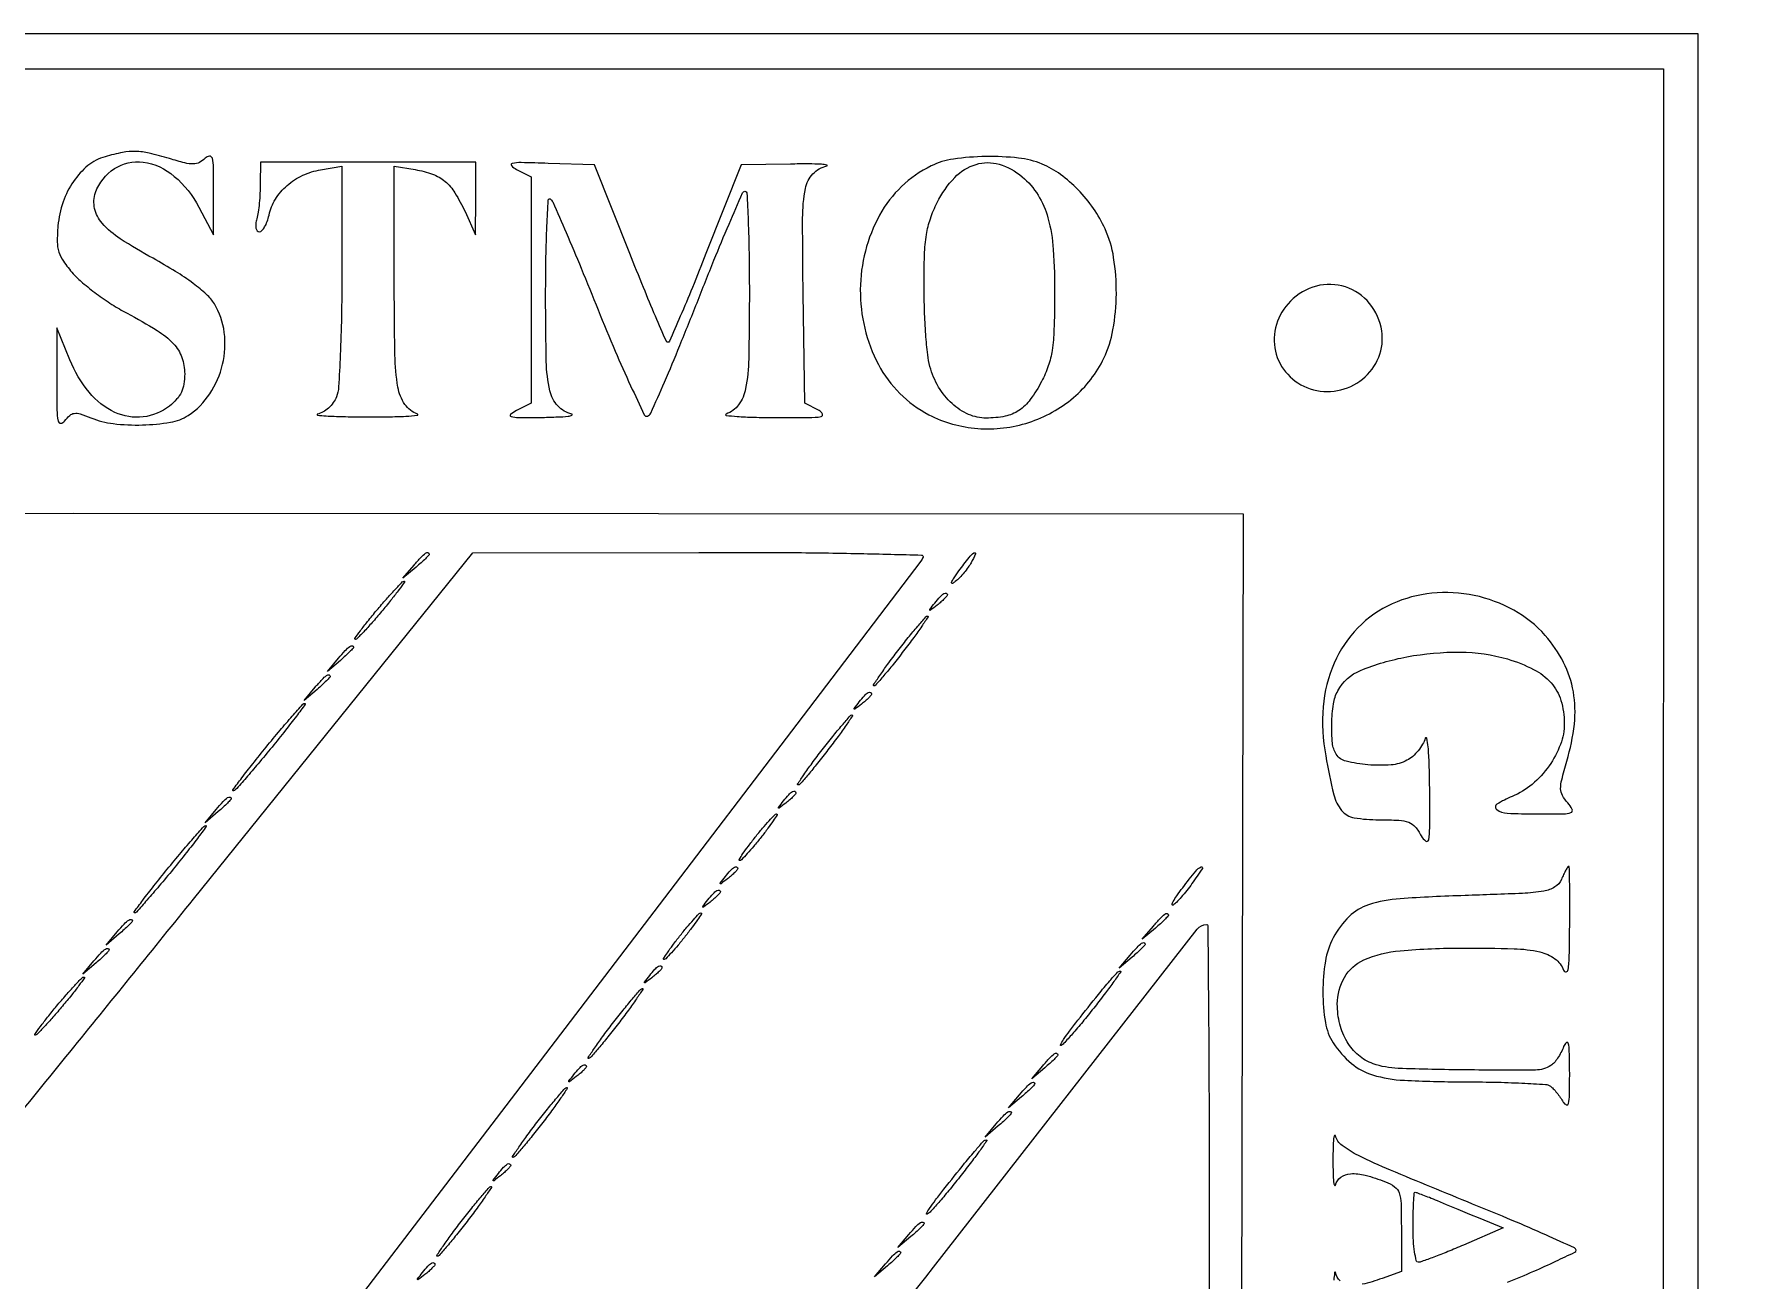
# Model space of a CAD drawing. Extents: x 0 to 312, y -4 to 107.
# Drawn here: x 99.13 to 109.27, y 30.76 to 38.19 of the extents above; entities that cross this region are included whole.
import ezdxf

# ---------------------------------------------------------------- set-up
doc = ezdxf.new("R2010")
doc.units = 0
doc.layers.add('BG_SILKSCREEN_TOP', color=85, linetype='CONTINUOUS')

msp = doc.modelspace()

# ---------------------------------------------------------------- linework, layer by layer
at = {"layer": 'BG_SILKSCREEN_TOP'}
for points in [[(107.614, 18.937, 0.04506), (108.307, 20.053, 0.046039), (108.776, 21.253, 0.044824), (109.024, 22.53, 0.023972), (109.042, 22.858), (109.052, 24.698, 0.000842), (109.059, 27.114), (109.061, 30.542), (109.061, 38.194), (89.615, 38.194), (89.625, 30.252)], [(91.08, 19.309, -0.094092), (90.013, 21.602, -0.038102), (89.897, 22.27, -0.018498), (89.847, 23.135, -0.005131), (89.828, 24.744), (89.825, 30.321), (89.825, 37.986), (108.853, 37.986), (108.852, 30.425)], [(99.558, 37.462, 0.09902), (99.456, 37.409, 0.07426), (99.37, 37.315, 0.067467), (99.308, 37.192, 0.058233), (99.277, 37.05, 0.023562), (99.273, 36.955, 0.077846), (99.282, 36.893, 0.078636), (99.31, 36.838, 0.024365), (99.368, 36.764, 0.037984), (99.424, 36.71, 0.016176), (99.507, 36.645, 0.015897), (99.599, 36.581, 0.020109), (99.689, 36.529, -0.016172), (99.868, 36.426, -0.064597), (99.966, 36.346, -0.103627), (100.016, 36.265, -0.086557), (100.033, 36.166, -0.042669), (100.028, 36.106, -0.069155), (100.013, 36.057, -0.069909), (99.985, 36.015, -0.044614), (99.942, 35.975, -0.138397), (99.785, 35.91, -0.139046), (99.617, 35.937, -0.113754), (99.463, 36.057, -0.074041), (99.348, 36.251), (99.271, 36.441), (99.27, 36.13, 0.003547), (99.271, 35.952, 0.04398), (99.278, 35.885, 0.377724), (99.294, 35.872, 0.223366), (99.317, 35.885, -0.049131), (99.347, 35.919, -0.156238), (99.374, 35.931, -0.11064), (99.41, 35.928, -0.018764), (99.474, 35.904, 0.069396), (99.607, 35.87, 0.035292), (99.781, 35.862, 0.03482), (99.948, 35.878, 0.104191), (100.054, 35.919, 0.102145), (100.183, 36.048, 0.088491), (100.259, 36.224, 0.089168), (100.269, 36.414, 0.105991), (100.21, 36.584, 0.069835), (100.163, 36.641, 0.026452), (100.084, 36.706, 0.022095), (99.978, 36.778, 0.012777), (99.844, 36.856, -0.01907), (99.649, 36.972, -0.069528), (99.541, 37.065, -0.123321), (99.496, 37.154, -0.14294), (99.501, 37.248, -0.163667), (99.614, 37.391, -0.182348), (99.785, 37.43, -0.142949), (99.971, 37.345, -0.09588), (100.118, 37.161), (100.204, 36.996), (100.205, 37.251, 0.004481), (100.205, 37.398, 0.057314), (100.198, 37.453, 0.367369), (100.181, 37.465, 0.178708), (100.155, 37.453, -0.078153), (100.121, 37.428, -0.115974), (100.085, 37.419, -0.064667), (100.034, 37.425, -0.011406), (99.942, 37.451, 0.014919), (99.821, 37.483, 0.051318), (99.74, 37.494, 0.056486), (99.663, 37.487, 0.020864), (99.558, 37.462)], [(100.484, 37.3, -0.013601), (100.482, 37.245, -0.011092), (100.478, 37.185, -0.011249), (100.471, 37.131, -0.028614), (100.463, 37.092, 0.039526), (100.457, 37.061, 0.073742), (100.458, 37.036, 0.115474), (100.465, 37.02, 0.234226), (100.478, 37.014, 0.210988), (100.493, 37.021, 0.053331), (100.51, 37.043, 0.045069), (100.525, 37.075, 0.032409), (100.536, 37.114, -0.085194), (100.574, 37.208, -0.073729), (100.644, 37.29, -0.070953), (100.737, 37.351, -0.06912), (100.844, 37.384), (100.971, 37.405), (100.971, 36.76, -0.004726), (100.968, 36.507, -0.006501), (100.961, 36.28, -0.004307), (100.951, 36.089, -0.075436), (100.938, 36.029, -0.065228), (100.919, 35.995, -0.053414), (100.891, 35.963, -0.054863), (100.858, 35.94, -0.081517), (100.825, 35.927, 0.841974), (100.825, 35.921, 0.023204), (100.876, 35.916, 0.009783), (100.975, 35.912, 0.004014), (101.11, 35.91, 0.004712), (101.246, 35.911, 0.00994), (101.352, 35.914, 0.012471), (101.421, 35.92, 0.798504), (101.422, 35.927, -0.158805), (101.346, 35.985, -0.106993), (101.305, 36.087, -0.038687), (101.287, 36.28, -0.004145), (101.283, 36.73), (101.283, 37.405), (101.408, 37.385, -0.045615), (101.512, 37.358, -0.089089), (101.586, 37.315, -0.080116), (101.645, 37.246, -0.031383), (101.705, 37.135), (101.768, 36.996), (101.769, 37.213), (101.769, 37.43), (100.485, 37.43), (100.484, 37.3)], [(102.012, 37.386), (102.099, 37.342), (102.099, 35.992), (102.012, 35.948, 0.056556), (101.977, 35.924, 0.611116), (101.98, 35.912, 0.063835), (102.023, 35.906, 0.003124), (102.169, 35.907, 0.006541), (102.258, 35.91, 0.018201), (102.32, 35.914, 0.073988), (102.343, 35.921, 0.722517), (102.342, 35.927, -0.150334), (102.258, 35.976, -0.132851), (102.211, 36.066, -0.04851), (102.19, 36.241, -0.005424), (102.186, 36.641, -0.004307), (102.188, 36.864, -0.007496), (102.194, 37.049, -0.002644), (102.202, 37.204, -0.568114), (102.213, 37.21, -0.152187), (102.228, 37.192, -0.001065), (102.308, 37.009, -0.003979), (102.398, 36.797, -0.002522), (102.499, 36.548, 0.004887), (102.601, 36.302, 0.008085), (102.693, 36.096, 0.002614), (102.774, 35.923, 0.372781), (102.794, 35.915, 0.215819), (102.813, 35.932, 0.00178), (102.895, 36.118, 0.005908), (102.986, 36.335, 0.003718), (103.089, 36.59, -0.003146), (103.19, 36.845, -0.005136), (103.28, 37.06, -0.001148), (103.361, 37.247, -0.29136), (103.375, 37.256, -0.406932), (103.386, 37.246, -0.001837), (103.394, 37.08, -0.006776), (103.399, 36.886, -0.004062), (103.401, 36.656, -0.004987), (103.397, 36.257, -0.042096), (103.379, 36.079, -0.110105), (103.337, 35.983, -0.151303), (103.262, 35.927, 0.787983), (103.263, 35.919, 0.014592), (103.328, 35.913, 0.010909), (103.428, 35.908, 0.005114), (103.557, 35.906, 0.002854), (103.756, 35.906, 0.038425), (103.829, 35.912, 0.487025), (103.837, 35.927, 0.177339), (103.818, 35.948), (103.731, 35.991), (103.722, 36.646, -0.004058), (103.719, 37.095, -0.045751), (103.735, 37.272, -0.143007), (103.78, 37.36, -0.155188), (103.864, 37.407, 0.814288), (103.864, 37.412, 0.039159), (103.831, 37.417, 0.01186), (103.754, 37.419, 0.004494), (103.646, 37.418), (103.352, 37.413), (103.142, 36.884, -0.002653), (103.061, 36.681, -0.00435), (102.989, 36.51, -0.00082), (102.925, 36.361, -0.298983), (102.915, 36.355, -0.298987), (102.906, 36.361, -0.00082), (102.841, 36.51, -0.00435), (102.77, 36.681, -0.002653), (102.688, 36.884), (102.478, 37.413), (102.202, 37.422, 0.002989), (102.039, 37.427, 0.051861), (101.987, 37.422, 0.594506), (101.982, 37.409, 0.083476), (102.012, 37.386)], [(104.485, 37.407, 0.154299), (104.178, 37.114, 0.123684), (104.063, 36.669, 0.123533), (104.171, 36.222, 0.153745), (104.472, 35.923, 0.101193), (104.763, 35.841, 0.097051), (105.068, 35.877, 0.097804), (105.334, 36.025, 0.104593), (105.516, 36.261, 0.070536), (105.57, 36.43, 0.039933), (105.59, 36.645, 0.039924), (105.574, 36.86, 0.070111), (105.523, 37.031, 0.044378), (105.454, 37.153, 0.041082), (105.362, 37.265, 0.042424), (105.257, 37.356, 0.057467), (105.147, 37.418, 0.073457), (105.007, 37.454, 0.030732), (104.811, 37.463, 0.030601), (104.618, 37.448, 0.079971), (104.485, 37.407)], [(105.028, 37.343, -0.079057), (105.123, 37.233, -0.072435), (105.182, 37.097, -0.05036), (105.214, 36.909, -0.017145), (105.222, 36.632, -0.007501), (105.218, 36.431, -0.029478), (105.207, 36.307, -0.044308), (105.184, 36.214, -0.038508), (105.144, 36.121, -0.038062), (105.077, 36.014, -0.08821), (105.009, 35.948, -0.095747), (104.926, 35.914, -0.050693), (104.814, 35.903, -0.104006), (104.709, 35.925, -0.081991), (104.61, 35.989, -0.074778), (104.53, 36.088, -0.064974), (104.478, 36.211, -0.040151), (104.465, 36.281, -0.009107), (104.453, 36.402, -0.009377), (104.446, 36.543, -0.008984), (104.443, 36.685, -0.008221), (104.446, 36.877, -0.03033), (104.457, 36.998, -0.043582), (104.481, 37.092, -0.034899), (104.521, 37.189, -0.072755), (104.626, 37.338, -0.130299), (104.753, 37.416, -0.147083), (104.891, 37.417, -0.102859), (105.028, 37.343)], [(106.628, 36.6, 0.123192), (106.545, 36.461, 0.130392), (106.539, 36.303, 0.131692), (106.612, 36.164, 0.126857), (106.746, 36.078, 0.12679), (106.909, 36.067, 0.124353), (107.059, 36.136, 0.127274), (107.155, 36.266, 0.136218), (107.173, 36.423, 0.132056), (107.1, 36.587, 0.144793), (106.957, 36.685, 0.144623), (106.783, 36.69, 0.131661), (106.628, 36.6)], [(102.904, 19.272, 0.042843), (103.95, 19.891, 0.046656), (104.844, 20.665, 0.013326), (105.067, 20.91, 0.010891), (105.293, 21.184, 0.005354), (105.493, 21.444, 0.16291), (105.519, 21.521, -0.107156), (105.525, 21.548, -0.003648), (105.571, 21.646, -0.006715), (105.627, 21.762, -0.004621), (105.694, 21.891, 0.01385), (105.837, 22.181, 0.012375), (105.97, 22.488, 0.012763), (106.082, 22.789, 0.019546), (106.162, 23.055, 0.035891), (106.262, 23.601, 0.020659), (106.307, 24.269, 0.005886), (106.325, 25.484), (106.336, 29.583), (106.348, 35.33), (99.37, 35.333), (96.693, 35.332, 0.000607)], [(98.609, 31.21, 0.000436), (99.372, 32.151, 0.000532), (100.085, 33.033), (101.752, 35.1), (103.1, 35.102, -0.002003), (103.631, 35.101, -0.003752), (104.06, 35.095, -0.000646), (104.428, 35.086, -0.516232), (104.437, 35.073)], [(101.492, 35.092, -0.191117), (101.489, 35.085, -0.007509), (101.469, 35.064, -0.012379), (101.443, 35.04, -0.008334), (101.413, 35.014), (101.335, 34.948), (101.401, 35.026, -0.010403), (101.443, 35.073, -0.048383), (101.47, 35.097, -0.197339), (101.484, 35.101, -0.372046), (101.492, 35.092)], [(104.724, 35.04, -0.032955), (104.706, 35.013, -0.018712), (104.682, 34.981, -0.01862), (104.655, 34.951, -0.029068), (104.629, 34.928, -0.074001), (104.612, 34.917, -0.644598), (104.607, 34.922, -0.06631), (104.619, 34.945, -0.008552), (104.651, 34.991, -0.007156), (104.712, 35.072, -0.078873), (104.741, 35.099, -0.744007), (104.749, 35.093, -0.024754), (104.724, 35.04)], [(104.437, 35.073, -0.072808), (104.424, 35.05), (103.684, 34.077), (102.864, 32.999), (101.891, 31.725), (99.356, 28.407), (99.217, 28.406, -0.024387), (99.151, 28.409, -0.010821), (99.063, 28.419, -0.010682)], [(101.214, 34.757, -0.005493), (101.157, 34.69, -0.0085), (101.106, 34.634, -0.003674), (101.062, 34.588, -0.203511), (101.051, 34.583, -0.608159), (101.048, 34.588, -0.005127), (101.081, 34.634, -0.009918), (101.124, 34.69, -0.00552), (101.179, 34.757, -0.005493), (101.236, 34.823, -0.0085), (101.287, 34.879, -0.003674), (101.331, 34.926, -0.203511), (101.342, 34.93, -0.608159), (101.344, 34.925, -0.005127), (101.311, 34.879, -0.009918), (101.268, 34.823, -0.00552), (101.214, 34.757)], [(104.582, 34.848, -0.184603), (104.579, 34.841, -0.013802), (104.564, 34.825, -0.017647), (104.544, 34.806, -0.012436), (104.521, 34.787, -0.001575), (104.482, 34.757, -0.377589), (104.478, 34.757, -0.377589), (104.477, 34.761, -0.001575), (104.508, 34.8, -0.017686), (104.539, 34.837, -0.065618), (104.562, 34.856, -0.241986), (104.575, 34.858, -0.307697), (104.582, 34.848)], [(107.236, 34.795, 0.093449), (107.031, 34.652, 0.090083), (106.89, 34.442, 0.083054), (106.824, 34.181, 0.065171), (106.839, 33.888, 0.013296), (106.887, 33.656, 0.115655), (106.934, 33.563, 0.179055), (107.009, 33.519, 0.042262), (107.156, 33.507, -0.012022), (107.275, 33.504, -0.07821), (107.334, 33.492, -0.126573), (107.373, 33.465, -0.052504), (107.409, 33.411, 0.108405), (107.436, 33.38, 0.559586), (107.453, 33.387, 0.042306), (107.459, 33.459, 0.002051), (107.459, 33.698, 0.005982), (107.456, 33.839, 0.014736), (107.45, 33.942, 0.037048), (107.442, 33.993, 0.773606), (107.433, 33.993, -0.064873), (107.417, 33.957, -0.040719), (107.391, 33.919, -0.04033), (107.358, 33.885, -0.05752), (107.323, 33.862, -0.103962), (107.229, 33.834, -0.039417), (107.091, 33.835, -0.037009), (106.96, 33.856, -0.195295), (106.902, 33.898, -0.118597), (106.879, 33.964, -0.029513), (106.875, 34.08, -0.030693), (106.885, 34.198, -0.08628), (106.911, 34.276, -0.175724), (107.047, 34.398, -0.049656), (107.323, 34.479, -0.04841), (107.642, 34.507, -0.068752), (107.923, 34.466, -0.04659), (108.079, 34.404, -0.094519), (108.183, 34.324, -0.107743), (108.242, 34.219, -0.073984), (108.262, 34.083, -0.090699), (108.239, 33.956, -0.064382), (108.171, 33.828, -0.062937), (108.07, 33.718, -0.077077), (107.951, 33.646, 0.041375), (107.86, 33.6, 0.530395), (107.859, 33.568, 0.147275), (107.921, 33.546, 0.011978), (108.094, 33.542, 0.003299), (108.257, 33.543, 0.081126), (108.301, 33.55, 0.450782), (108.309, 33.569, 0.068949), (108.283, 33.608, -0.056469), (108.251, 33.652, -0.122696), (108.24, 33.692, -0.068467), (108.247, 33.746, -0.009203), (108.277, 33.857, 0.044815), (108.322, 34.078, 0.070234), (108.316, 34.271, 0.075682), (108.258, 34.445, 0.061942), (108.148, 34.607, 0.086583), (107.961, 34.757, 0.075458), (107.725, 34.845, 0.07487), (107.472, 34.858, 0.082922), (107.236, 34.795)], [(104.321, 34.514, -0.004896), (104.259, 34.434, -0.007675), (104.203, 34.367, -0.002928), (104.154, 34.31, -0.216532), (104.144, 34.305, -0.598363), (104.141, 34.311, -0.003827), (104.179, 34.367, -0.008709), (104.226, 34.434, -0.004913), (104.287, 34.514, -0.004896), (104.349, 34.594, -0.007675), (104.405, 34.661, -0.002928), (104.454, 34.717, -0.216532), (104.464, 34.722, -0.598363), (104.467, 34.717, -0.003827), (104.429, 34.661, -0.008709), (104.382, 34.594, -0.004913), (104.321, 34.514)], [(101.04, 34.537, -0.191117), (101.037, 34.529, -0.007509), (101.017, 34.509, -0.012379), (100.992, 34.485, -0.008334), (100.962, 34.458), (100.884, 34.392), (100.95, 34.47, -0.010403), (100.991, 34.517, -0.048383), (101.018, 34.541, -0.197339), (101.033, 34.545, -0.372046), (101.04, 34.537)], [(100.901, 34.363, -0.191117), (100.898, 34.356, -0.007509), (100.878, 34.335, -0.012379), (100.853, 34.311, -0.008334), (100.823, 34.285), (100.745, 34.219), (100.811, 34.297, -0.010403), (100.853, 34.344, -0.048383), (100.879, 34.368, -0.197339), (100.894, 34.371, -0.372046), (100.901, 34.363)], [(100.554, 33.941, -0.003739), (100.471, 33.841, -0.005934), (100.399, 33.757, -0.001806), (100.335, 33.685, -0.213081), (100.324, 33.68, -0.615048), (100.321, 33.686, -0.002238), (100.374, 33.757, -0.006576), (100.439, 33.841, -0.003752), (100.519, 33.941, -0.003739), (100.602, 34.041, -0.005934), (100.675, 34.125, -0.001806), (100.738, 34.196, -0.213081), (100.749, 34.201, -0.615048), (100.752, 34.196, -0.002238), (100.699, 34.125, -0.006576), (100.634, 34.041, -0.003752), (100.554, 33.941)], [(104.13, 34.258, -0.184603), (104.128, 34.25, -0.013802), (104.113, 34.234, -0.017647), (104.093, 34.216, -0.012436), (104.07, 34.197, -0.001575), (104.03, 34.166, -0.377589), (104.026, 34.167, -0.377589), (104.026, 34.171, -0.001575), (104.057, 34.21, -0.017686), (104.087, 34.247, -0.065618), (104.11, 34.266, -0.241986), (104.124, 34.267, -0.307697), (104.13, 34.258)], [(103.87, 33.924, -0.004896), (103.807, 33.844, -0.007675), (103.752, 33.776, -0.002928), (103.703, 33.72, -0.216532), (103.692, 33.715, -0.598363), (103.689, 33.721, -0.003827), (103.727, 33.776, -0.008709), (103.775, 33.844, -0.004913), (103.835, 33.924, -0.004896), (103.898, 34.003, -0.007675), (103.954, 34.071, -0.002928), (104.002, 34.127, -0.216532), (104.013, 34.132, -0.598363), (104.016, 34.126, -0.003827), (103.978, 34.071, -0.008709), (103.93, 34.003, -0.004913), (103.87, 33.924)], [(103.679, 33.667, -0.184603), (103.676, 33.66, -0.013802), (103.661, 33.644, -0.017647), (103.642, 33.626, -0.012436), (103.618, 33.607, -0.001575), (103.579, 33.576, -0.377589), (103.575, 33.576, -0.377589), (103.575, 33.58, -0.001575), (103.605, 33.62, -0.017686), (103.636, 33.656, -0.065618), (103.659, 33.676, -0.241986), (103.672, 33.677, -0.307697), (103.679, 33.667)], [(100.311, 33.634, -0.191117), (100.308, 33.627, -0.007509), (100.288, 33.606, -0.012379), (100.263, 33.582, -0.008334), (100.233, 33.556), (100.155, 33.489), (100.221, 33.568, -0.010403), (100.262, 33.615, -0.048383), (100.289, 33.639, -0.197339), (100.304, 33.642, -0.372046), (100.311, 33.634)], [(99.964, 33.212, -0.003739), (99.881, 33.112, -0.005934), (99.808, 33.028, -0.001806), (99.745, 32.956, -0.213081), (99.734, 32.951, -0.615048), (99.731, 32.957, -0.002238), (99.784, 33.028, -0.006576), (99.849, 33.112, -0.003752), (99.929, 33.212, -0.003739), (100.012, 33.312, -0.005934), (100.084, 33.396, -0.001806), (100.148, 33.467, -0.213081), (100.159, 33.472, -0.615048), (100.162, 33.467, -0.002238), (100.109, 33.396, -0.006576), (100.044, 33.312, -0.003752), (99.964, 33.212)], [(103.471, 33.403, -0.007173), (103.427, 33.349, -0.0109), (103.388, 33.305, -0.00579), (103.354, 33.268, -0.204143), (103.343, 33.264, -0.587201), (103.34, 33.269, -0.008805), (103.363, 33.305, -0.013187), (103.395, 33.349, -0.007217), (103.436, 33.403, -0.007173), (103.479, 33.456, -0.0109), (103.519, 33.501, -0.00579), (103.553, 33.537, -0.204143), (103.563, 33.542, -0.587201), (103.566, 33.536, -0.008805), (103.543, 33.501, -0.013187), (103.512, 33.456, -0.007217), (103.471, 33.403)], [(103.332, 33.216, -0.184603), (103.329, 33.209, -0.013802), (103.314, 33.193, -0.017647), (103.294, 33.174, -0.012436), (103.271, 33.155, -0.001575), (103.232, 33.125, -0.377589), (103.228, 33.125, -0.377589), (103.227, 33.129, -0.001575), (103.258, 33.168, -0.017686), (103.289, 33.205, -0.065618), (103.312, 33.225, -0.241986), (103.325, 33.226, -0.307697), (103.332, 33.216)], [(106.041, 33.126, -0.012794), (106.01, 33.085, -0.013654), (105.977, 33.046, -0.013322), (105.948, 33.014, -0.059919), (105.928, 32.998, -0.642987), (105.923, 33.002, -0.087647), (105.929, 33.019, -0.025579), (105.951, 33.054, -0.009565), (105.986, 33.102, -0.006663), (106.064, 33.201, -0.119504), (106.096, 33.226, -0.748279), (106.103, 33.217, -0.009189), (106.041, 33.126)], [(108.245, 33.151, -0.152718), (108.205, 33.106, -0.096892), (108.14, 33.081, -0.030767), (108.012, 33.068, -0.002409), (107.67, 33.055, 0.008858), (107.282, 33.036, 0.060747), (107.095, 33, 0.117601), (106.979, 32.93, 0.075682), (106.884, 32.803, 0.081877), (106.837, 32.664, 0.040737), (106.822, 32.479, 0.040667), (106.837, 32.297, 0.104862), (106.884, 32.176, 0.072242), (106.992, 32.054, 0.102952), (107.118, 31.985, 0.060777), (107.308, 31.953, 0.011934), (107.655, 31.944, -0.004883), (107.844, 31.942, -0.007261), (108.009, 31.936, -0.003613), (108.149, 31.928, -0.133442), (108.179, 31.918, -0.053712), (108.196, 31.903, -0.019838), (108.217, 31.879, -0.019393), (108.238, 31.851, -0.022104), (108.256, 31.823, 0.170754), (108.274, 31.807, 0.462404), (108.287, 31.814, 0.050671), (108.293, 31.866, 0.004743), (108.294, 31.996, 0.004219), (108.292, 32.125, 0.050006), (108.286, 32.174, 0.585366), (108.275, 32.178, 0.10592), (108.258, 32.154, -0.027732), (108.242, 32.119, -0.025963), (108.222, 32.085, -0.026893), (108.201, 32.057, -0.075792), (108.182, 32.041, -0.141061), (108.09, 32.014, -0.003992), (107.674, 32.015, -0.006052), (107.271, 32.024, -0.07537), (107.121, 32.052, -0.094101), (107.034, 32.102, -0.080441), (106.966, 32.183, -0.073778), (106.923, 32.288, -0.06118), (106.908, 32.408, -0.131799), (106.951, 32.567, -0.158152), (107.066, 32.671, -0.084544), (107.283, 32.726, -0.019873), (107.659, 32.742, -0.007885), (107.962, 32.738, -0.047526), (108.117, 32.719, -0.104994), (108.206, 32.678, -0.146481), (108.258, 32.609, 0.362558), (108.273, 32.6, 0.326565), (108.285, 32.613, 0.028387), (108.292, 32.696, 0.00377), (108.294, 32.873, 0.002404), (108.295, 33.01, 0.00401), (108.294, 33.125, 0.000646), (108.292, 33.225, 0.408215), (108.288, 33.229, 0.263362), (108.283, 33.226, 0.008408), (108.271, 33.206, 0.014252), (108.258, 33.181, 0.009163), (108.245, 33.151)], [(103.228, 33.077, -0.184603), (103.225, 33.07, -0.013802), (103.21, 33.054, -0.017647), (103.19, 33.036, -0.012436), (103.167, 33.016, -0.001575), (103.128, 32.986, -0.377589), (103.123, 32.986, -0.377589), (103.123, 32.99, -0.001575), (103.154, 33.029, -0.017686), (103.185, 33.066, -0.065618), (103.208, 33.086, -0.241986), (103.221, 33.087, -0.307697), (103.228, 33.077)], [(99.721, 32.905, -0.191117), (99.718, 32.897, -0.007509), (99.698, 32.877, -0.012379), (99.672, 32.853, -0.008334), (99.643, 32.826), (99.564, 32.76), (99.631, 32.838, -0.010403), (99.672, 32.885, -0.048383), (99.699, 32.909, -0.197339), (99.713, 32.913, -0.372046), (99.721, 32.905)], [(102.995, 28.901, -0.001405), (104.5, 30.839), (106.073, 32.854, -0.230905), (106.129, 32.882, -0.41166), (106.135, 32.876), (106.14, 32.362, -0.001322), (106.143, 31.791, -0.000794), (106.144, 31.113)], [(103.019, 32.812, -0.007173), (102.976, 32.759, -0.0109), (102.936, 32.714, -0.00579), (102.902, 32.678, -0.204143), (102.892, 32.674, -0.587201), (102.889, 32.679, -0.008805), (102.912, 32.714, -0.013187), (102.944, 32.759, -0.007217), (102.985, 32.812, -0.007173), (103.028, 32.866, -0.0109), (103.067, 32.91, -0.00579), (103.101, 32.947, -0.204143), (103.112, 32.951, -0.587201), (103.115, 32.946, -0.008805), (103.092, 32.91, -0.013187), (103.06, 32.866, -0.007217), (103.019, 32.812)], [(105.901, 32.939, -0.191117), (105.898, 32.932, -0.007509), (105.878, 32.911, -0.012379), (105.853, 32.887, -0.008334), (105.823, 32.861), (105.745, 32.795), (105.811, 32.873, -0.010403), (105.853, 32.92, -0.048383), (105.879, 32.944, -0.197339), (105.894, 32.948, -0.372046), (105.901, 32.939)], [(105.762, 32.766, -0.191117), (105.759, 32.759, -0.007509), (105.739, 32.738, -0.012379), (105.714, 32.714, -0.008334), (105.684, 32.688), (105.606, 32.621), (105.672, 32.7, -0.010403), (105.714, 32.746, -0.048383), (105.741, 32.771, -0.197339), (105.755, 32.774, -0.372046), (105.762, 32.766)], [(99.582, 32.731, -0.191117), (99.579, 32.724, -0.007509), (99.559, 32.703, -0.012379), (99.534, 32.679, -0.008334), (99.504, 32.653), (99.426, 32.587), (99.492, 32.665, -0.010403), (99.533, 32.712, -0.048383), (99.56, 32.736, -0.197339), (99.574, 32.739, -0.372046), (99.582, 32.731)], [(99.304, 32.396, -0.005493), (99.247, 32.329, -0.0085), (99.196, 32.273, -0.003674), (99.152, 32.227, -0.203511), (99.141, 32.222, -0.608159), (99.139, 32.227, -0.005127), (99.172, 32.273, -0.009918), (99.215, 32.329, -0.00552), (99.269, 32.396, -0.005493), (99.326, 32.462, -0.0085), (99.377, 32.518, -0.003674), (99.421, 32.565, -0.203511), (99.432, 32.569, -0.608159), (99.435, 32.564, -0.005127), (99.402, 32.518, -0.009918), (99.359, 32.462, -0.00552), (99.304, 32.396)], [(102.88, 32.626, -0.184603), (102.878, 32.618, -0.013802), (102.863, 32.602, -0.017647), (102.843, 32.584, -0.012436), (102.82, 32.565, -0.001575), (102.78, 32.534, -0.377589), (102.776, 32.535, -0.377589), (102.776, 32.539, -0.001575), (102.807, 32.578, -0.017686), (102.837, 32.615, -0.065618), (102.86, 32.634, -0.241986), (102.874, 32.636, -0.307697), (102.88, 32.626)], [(105.463, 32.394, -0.005262), (105.397, 32.311, -0.007104), (105.335, 32.238, -0.005014), (105.282, 32.179, -0.07401), (105.261, 32.161, -0.758402), (105.257, 32.165, -0.02571), (105.275, 32.196, -0.014479), (105.311, 32.246, -0.006405), (105.36, 32.311, -0.001588), (105.483, 32.465, -0.008775), (105.551, 32.546, -0.009115), (105.596, 32.597, -0.208378), (105.614, 32.604, -0.607496), (105.616, 32.6, -0.00243), (105.575, 32.542, -0.006903), (105.525, 32.474, -0.003936), (105.463, 32.394)], [(102.62, 32.292, -0.004896), (102.557, 32.212, -0.007675), (102.502, 32.144, -0.002928), (102.453, 32.088, -0.216532), (102.442, 32.083, -0.598363), (102.439, 32.089, -0.003827), (102.477, 32.144, -0.008709), (102.525, 32.212, -0.004913), (102.585, 32.292, -0.004896), (102.648, 32.371, -0.007675), (102.704, 32.439, -0.002928), (102.752, 32.495, -0.216532), (102.763, 32.5, -0.598363), (102.766, 32.495, -0.003827), (102.728, 32.439, -0.008709), (102.68, 32.371, -0.004913), (102.62, 32.292)], [(102.429, 32.035, -0.184603), (102.426, 32.028, -0.013802), (102.411, 32.012, -0.017647), (102.392, 31.994, -0.012436), (102.368, 31.975, -0.001575), (102.329, 31.944, -0.377589), (102.325, 31.944, -0.377589), (102.325, 31.949, -0.001575), (102.355, 31.988, -0.017686), (102.386, 32.024, -0.065618), (102.409, 32.044, -0.241986), (102.422, 32.045, -0.307697), (102.429, 32.035)], [(105.242, 32.106, -0.191117), (105.239, 32.099, -0.007509), (105.219, 32.078, -0.012379), (105.193, 32.054, -0.008334), (105.163, 32.028), (105.085, 31.962), (105.151, 32.04, -0.010403), (105.193, 32.087, -0.048383), (105.22, 32.111, -0.197339), (105.234, 32.114, -0.372046), (105.242, 32.106)], [(102.169, 31.701, -0.004896), (102.106, 31.621, -0.007675), (102.05, 31.554, -0.002928), (102.002, 31.498, -0.216532), (101.991, 31.493, -0.598363), (101.988, 31.498, -0.003827), (102.026, 31.554, -0.008709), (102.074, 31.621, -0.004913), (102.134, 31.701, -0.004896), (102.197, 31.781, -0.007675), (102.252, 31.848, -0.002928), (102.301, 31.905, -0.216532), (102.312, 31.91, -0.598363), (102.314, 31.904, -0.003827), (102.277, 31.848, -0.008709), (102.229, 31.781, -0.004913), (102.169, 31.701)], [(105.103, 31.932, -0.191117), (105.1, 31.925, -0.007509), (105.08, 31.904, -0.012379), (105.054, 31.88, -0.008334), (105.024, 31.854), (104.946, 31.788), (105.013, 31.866, -0.010403), (105.054, 31.913, -0.048383), (105.081, 31.937, -0.197339), (105.095, 31.941, -0.372046), (105.103, 31.932)], [(104.964, 31.759, -0.191117), (104.961, 31.752, -0.007509), (104.941, 31.731, -0.012379), (104.916, 31.707, -0.008334), (104.886, 31.681), (104.807, 31.614), (104.874, 31.693, -0.010403), (104.915, 31.74, -0.048383), (104.942, 31.764, -0.197339), (104.956, 31.767, -0.372046), (104.964, 31.759)], [(104.664, 31.387, -0.005262), (104.598, 31.304, -0.007104), (104.537, 31.232, -0.005014), (104.484, 31.172, -0.07401), (104.462, 31.154, -0.758402), (104.458, 31.158, -0.02571), (104.476, 31.189, -0.014479), (104.512, 31.239, -0.006405), (104.562, 31.304, -0.001588), (104.685, 31.458, -0.008775), (104.753, 31.539, -0.009115), (104.798, 31.59, -0.208378), (104.815, 31.597, -0.607496), (104.817, 31.593, -0.00243), (104.777, 31.535, -0.006903), (104.726, 31.467, -0.003936), (104.664, 31.387)], [(107.924, 30.748, 0.004691), (108.08, 30.814, 0.007571), (108.212, 30.874, 0.002465), (108.324, 30.927, 0.287473), (108.332, 30.94, 0.294743), (108.323, 30.953, 0.001126), (108.151, 31.031, 0.005092), (107.952, 31.117, 0.00312), (107.715, 31.215, -0.001536), (107.225, 31.417, -0.017246), (107.034, 31.504, -0.045506), (106.937, 31.564, -0.169528), (106.897, 31.623, 0.695381), (106.892, 31.623, 0.087185), (106.886, 31.605, 0.019991), (106.883, 31.552, 0.007047), (106.882, 31.476)], [(101.978, 31.445, -0.184603), (101.975, 31.438, -0.013802), (101.96, 31.422, -0.017647), (101.94, 31.404, -0.012436), (101.917, 31.384, -0.001575), (101.878, 31.354, -0.377589), (101.873, 31.354, -0.377589), (101.873, 31.358, -0.001575), (101.904, 31.397, -0.017686), (101.935, 31.434, -0.065618), (101.958, 31.454, -0.241986), (101.971, 31.455, -0.307697), (101.978, 31.445)], [(106.882, 31.476, 0.007012), (106.883, 31.399, 0.01979), (106.886, 31.346, 0.084689), (106.892, 31.327, 0.699226), (106.897, 31.328, -0.174339), (106.929, 31.375, -0.140078), (106.987, 31.396, -0.081534), (107.075, 31.387, -0.028946), (107.195, 31.348, -0.063436), (107.25, 31.318, -0.156945), (107.277, 31.281, -0.073545), (107.288, 31.218, -0.00699), (107.29, 31.062), (107.29, 30.812), (107.175, 30.771, -0.028007), (107.057, 30.736, -0.091707)], [(101.717, 31.111, -0.004896), (101.654, 31.031, -0.007675), (101.599, 30.964, -0.002928), (101.55, 30.908, -0.216532), (101.54, 30.903, -0.598363), (101.537, 30.908, -0.003827), (101.574, 30.964, -0.008709), (101.622, 31.031, -0.004913), (101.682, 31.111, -0.004896), (101.745, 31.191, -0.007675), (101.801, 31.258, -0.002928), (101.849, 31.314, -0.216532), (101.86, 31.319, -0.598363), (101.863, 31.314, -0.003827), (101.825, 31.258, -0.008709), (101.777, 31.191, -0.004913), (101.717, 31.111)], [(107.503, 31.236), (107.558, 31.213), (107.626, 31.185), (107.697, 31.155), (107.759, 31.13), (107.898, 31.072), (107.66, 30.97, -0.004424), (107.567, 30.931, -0.006283), (107.483, 30.898, -0.003731), (107.412, 30.872, -0.08697), (107.391, 30.868, -0.349152), (107.379, 30.878, -0.019515), (107.369, 30.929, -0.02316), (107.362, 30.996, -0.014112), (107.36, 31.076, -0.005904), (107.361, 31.156, -0.009822), (107.363, 31.223, -0.003822), (107.367, 31.28, -0.391493), (107.373, 31.285, -0.086447), (107.382, 31.283, -0.002836), (107.416, 31.27, -0.005345), (107.457, 31.255, -0.003683), (107.503, 31.236)], [(104.443, 31.099, -0.191117), (104.44, 31.092, -0.007509), (104.42, 31.071, -0.012379), (104.395, 31.047, -0.008334), (104.365, 31.021), (104.287, 30.955), (104.353, 31.033, -0.010403), (104.394, 31.08, -0.048383), (104.421, 31.104, -0.197339), (104.436, 31.107, -0.372046), (104.443, 31.099)], [(104.304, 30.925, -0.191117), (104.301, 30.918, -0.007509), (104.281, 30.898, -0.012379), (104.256, 30.874, -0.008334), (104.226, 30.847), (104.148, 30.781), (104.214, 30.859, -0.010403), (104.255, 30.906, -0.048383), (104.282, 30.93, -0.197339), (104.297, 30.934, -0.372046), (104.304, 30.925)], [(101.526, 30.855, -0.184603), (101.523, 30.847, -0.013802), (101.508, 30.832, -0.017647), (101.489, 30.813, -0.012436), (101.465, 30.794, -0.001575), (101.426, 30.764, -0.377589), (101.422, 30.764, -0.377589), (101.422, 30.768, -0.001575), (101.452, 30.807, -0.017686), (101.483, 30.844, -0.065618), (101.506, 30.863, -0.241986), (101.52, 30.865, -0.307697), (101.526, 30.855)], [(106.925, 30.756, -0.152664), (106.898, 30.807, 0.839293), (106.892, 30.807, 0.024976), (106.887, 30.76, 0.010036)]]:
    msp.add_lwpolyline(points, format="xyb", dxfattribs=at)
msp.add_lwpolyline([(106.144, 31.113), (106.144, 29.344)], dxfattribs=at)

doc.saveas('drawing.dxf')
